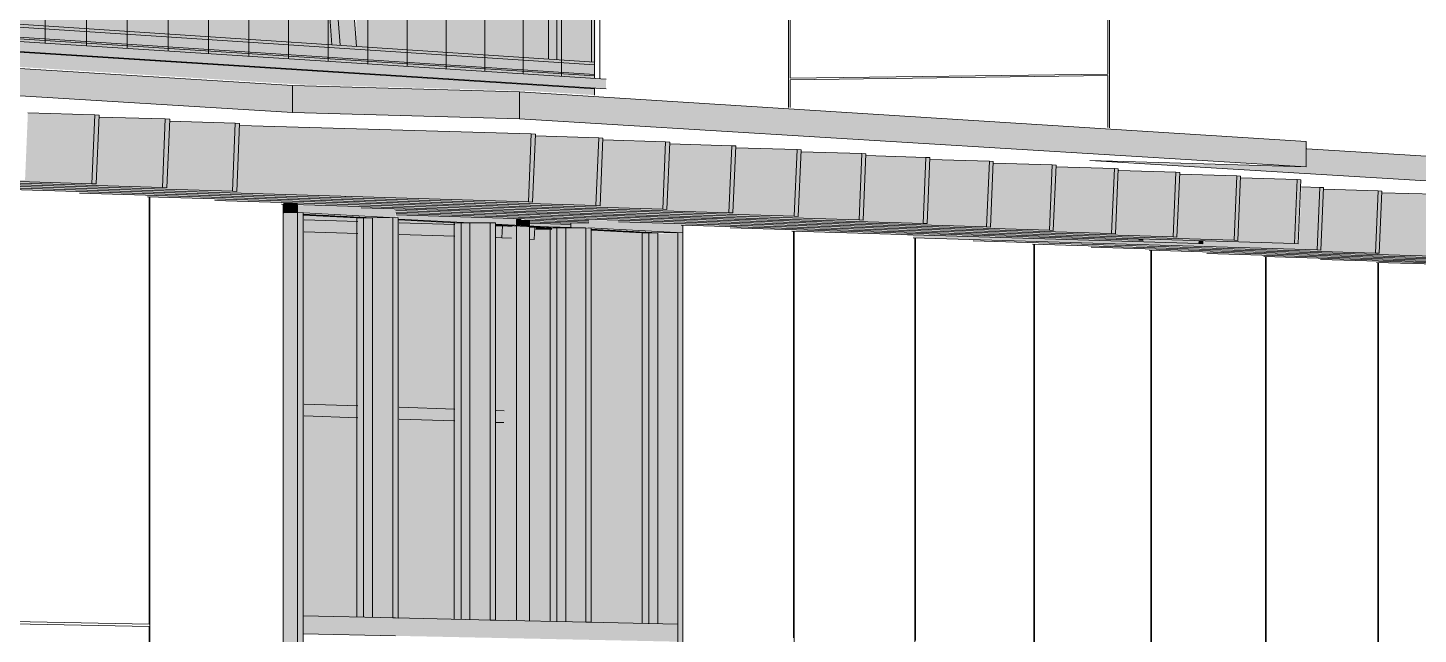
# Model space of a CAD drawing. Header units: inches. Extents: x 31213 to 31218, y -65 to 66.
# Drawn here: x 31214.16926 to 31214.21657, y 66.00919 to 66.02983 of the extents above; entities that cross this region are included whole.
import ezdxf

# ---------------------------------------------------------------- set-up
doc = ezdxf.new("R2010")
doc.units = ezdxf.units.IN
doc.header["$MEASUREMENT"] = 0
for name, color, linetype, lineweight in [('A-GLAZ-CURT', 52, 'Continuous', 9), ('A-GLAZ-CWMG', 51, 'Continuous', 9), ('A-ROOF', 132, 'Continuous', 13), ('A-WALL-PATT', 111, 'Continuous', 13), ('I-WALL', 2, 'Continuous', 13), ('L-SITE-WALL', 31, 'Continuous', 13), ('M-HVAC-DUCT', 70, 'Continuous', 9), ('S-BEAM', 12, 'Continuous', 9), ('S-COLS', 52, 'Continuous', 9)]:
    doc.layers.add(name, color=color, linetype=linetype, lineweight=lineweight)

# ---------------------------------------------------------------- blocks, each defined once
blk = doc.blocks.new('FP_13-Looking North East')
at = {"layer": 'A-WALL-PATT', "lineweight": 9}
for p, q in [((31214.173396, 66.009526), (31214.173396, 66.02407)), ((31214.17342, 65.994579), (31214.17342, 66.02407)), ((31214.173396, 66.009526), (31214.168765, 66.009624)), ((31214.173396, 66.009448), (31214.168765, 66.009545)), ((31214.173396, 65.979632), (31214.173396, 66.009448))]:
    blk.add_line(p, q, dxfattribs=at)
blk = doc.blocks.new('FP_14-Looking North East')
at = {"layer": 'A-WALL-PATT', "lineweight": 9}
for p, q in [((31214.195316, 66.009063), (31214.195316, 66.0229)), ((31214.195338, 65.994842), (31214.195338, 66.022899)), ((31214.199447, 65.994892), (31214.199447, 66.02268)), ((31214.199468, 66.008976), (31214.199468, 66.022678)), ((31214.203499, 66.00889), (31214.203499, 66.022463)), ((31214.20352, 65.994941), (31214.20352, 66.022462)), ((31214.207475, 65.994988), (31214.207475, 66.022253)), ((31214.207496, 66.008806), (31214.207496, 66.022252)), ((31214.211377, 66.008724), (31214.211377, 66.022045)), ((31214.211397, 65.995035), (31214.211397, 66.022044)), ((31214.215206, 65.995081), (31214.215206, 66.02184)), ((31214.215225, 66.008643), (31214.215225, 66.02184))]:
    blk.add_line(p, q, dxfattribs=at)
blk = doc.blocks.new('FP_15-Looking North East')
at = {"layer": 'A-WALL-PATT', "lineweight": 9}
for p, q in [((31214.169856, 66.029303), (31214.169856, 66.059775)), ((31214.171257, 66.029213), (31214.171257, 66.059591)), ((31214.17265, 66.029123), (31214.17265, 66.059407)), ((31214.174035, 66.029034), (31214.174035, 66.059226)), ((31214.175411, 66.028945), (31214.175411, 66.059045)), ((31214.176779, 66.028857), (31214.176779, 66.058865)), ((31214.178138, 66.02877), (31214.178138, 66.058686)), ((31214.179489, 66.028683), (31214.179489, 66.058509)), ((31214.180832, 66.028596), (31214.180832, 66.058332)), ((31214.182167, 66.02851), (31214.182167, 66.058157)), ((31214.183494, 66.028425), (31214.183494, 66.057983)), ((31214.184813, 66.02834), (31214.184813, 66.057809)), ((31214.186124, 66.028255), (31214.186124, 66.057637)), ((31214.187427, 66.028171), (31214.187427, 66.057466)), ((31214.188723, 66.028088), (31214.188723, 66.057295))]:
    blk.add_line(p, q, dxfattribs=at)
blk = doc.blocks.new('FP_25-Looking North East')
at = {"layer": 'A-WALL-PATT', "lineweight": 9}
for p, q in [((31214.206016, 66.028254), (31214.206016, 66.038912)), ((31214.206073, 66.028199), (31214.206073, 66.038913)), ((31214.195143, 66.028055), (31214.195143, 66.038714)), ((31214.195199, 66.028111), (31214.195199, 66.038715)), ((31214.195143, 66.027119), (31214.195143, 66.028055)), ((31214.195199, 66.028111), (31214.206016, 66.028254)), ((31214.195199, 66.028056), (31214.206016, 66.028199)), ((31214.195199, 66.027116), (31214.195199, 66.028056)), ((31214.206016, 66.026429), (31214.206016, 66.028199)), ((31214.206073, 66.026426), (31214.206073, 66.028199))]:
    blk.add_line(p, q, dxfattribs=at)

msp = doc.modelspace()

# ---------------------------------------------------------------- hatches: boundary and pattern name
at = {"layer": 'A-GLAZ-CURT', "transparency": 33554458}
for points in [[(31214.180996, 66.009758), (31214.180996, 66.023361), (31214.178633, 66.023485), (31214.178633, 66.00981), (31214.180105, 66.009778)], [(31214.184309, 66.009686), (31214.184309, 66.023186), (31214.181873, 66.023293), (31214.181873, 66.009739), (31214.18213, 66.009734)], [(31214.187573, 66.009614), (31214.187573, 66.023014), (31214.185179, 66.023141), (31214.185179, 66.009666), (31214.185433, 66.009661)], [(31214.190701, 66.009545), (31214.190701, 66.02285), (31214.188437, 66.022939), (31214.188437, 66.009595), (31214.188889, 66.009585)]]:
    msp.add_hatch(color=256, dxfattribs=at).paths.add_polyline_path(points, flags=0)
at = {"layer": 'A-GLAZ-CWMG'}
for points in [[(31214.188941, 66.027753), (31214.188941, 66.028074), (31214.012977, 66.039409), (31214.012977, 66.038959), (31214.186395, 66.027915)], [(31214.188549, 66.028187), (31214.188549, 66.028242), (31214.012978, 66.03961), (31214.012978, 66.039532), (31214.184816, 66.028428)], [(31214.188549, 66.028099), (31214.188549, 66.028223), (31214.012978, 66.039583), (31214.012978, 66.03941), (31214.184816, 66.02834)], [(31214.177957, 66.023534), (31214.178444, 66.023539), (31214.178444, 66.023862), (31214.177957, 66.023877), (31214.177957, 66.023534)], [(31214.181778, 66.023364), (31214.181778, 66.023657), (31214.180607, 66.023695), (31214.180607, 66.023745), (31214.178444, 66.023782), (31214.178444, 66.023539), (31214.180845, 66.023413)], [(31214.177957, 66.009506), (31214.178444, 66.009508), (31214.178444, 66.023539), (31214.177957, 66.023527), (31214.177957, 66.010243)], [(31214.178631, 66.009504), (31214.178631, 66.02353), (31214.178444, 66.023534), (31214.178444, 66.009508)], [(31214.180996, 66.009758), (31214.180996, 66.023355), (31214.180459, 66.02335), (31214.180459, 66.00977)], [(31214.181686, 66.009743), (31214.181686, 66.023363), (31214.180996, 66.02335), (31214.180996, 66.009758)], [(31214.181871, 66.009739), (31214.181871, 66.023359), (31214.181686, 66.023368), (31214.181686, 66.009743)], [(31214.191556, 66.022848), (31214.191556, 66.023111), (31214.191556, 66.023112), (31214.191556, 66.023159), (31214.189365, 66.023228), (31214.189365, 66.023275), (31214.188345, 66.023282), (31214.188345, 66.023017), (31214.18982, 66.022939)], [(31214.184309, 66.009686), (31214.184309, 66.023186), (31214.183775, 66.023166), (31214.183775, 66.009697)], [(31214.184996, 66.00967), (31214.184996, 66.023194), (31214.184309, 66.023166), (31214.184309, 66.009686), (31214.184728, 66.009676)], [(31214.185177, 66.009666), (31214.185177, 66.023184), (31214.184996, 66.023174), (31214.184996, 66.00967)], [(31214.187573, 66.009614), (31214.187573, 66.023014), (31214.187043, 66.023009), (31214.187043, 66.009626)], [(31214.188256, 66.009599), (31214.188256, 66.023022), (31214.187573, 66.023014), (31214.187573, 66.009614)], [(31214.188435, 66.009595), (31214.188435, 66.023012), (31214.188256, 66.023022), (31214.188256, 66.009599)], [(31214.190701, 66.009545), (31214.190701, 66.022848), (31214.190174, 66.022817), (31214.190174, 66.009557)], [(31214.19138, 66.00953), (31214.19138, 66.022848), (31214.190701, 66.022817), (31214.190701, 66.009545)], [(31214.191556, 66.009228), (31214.191556, 66.022848), (31214.19138, 66.022857), (31214.19138, 66.009232)], [(31214.181778, 66.009132), (31214.181778, 66.009741), (31214.178631, 66.00981), (31214.178631, 66.009197), (31214.180103, 66.009167)], [(31214.185086, 66.009064), (31214.185086, 66.009668), (31214.181778, 66.009741), (31214.181778, 66.009132), (31214.184495, 66.009076)], [(31214.188345, 66.008997), (31214.188345, 66.009597), (31214.185086, 66.009668), (31214.185086, 66.009064)], [(31214.19138, 66.008934), (31214.19138, 66.00953), (31214.188345, 66.009597), (31214.188345, 66.008997), (31214.188886, 66.008986)], [(31214.178444, 65.980371), (31214.178444, 66.009508), (31214.177957, 66.009506), (31214.177957, 65.980376)], [(31214.178444, 65.980371), (31214.178631, 65.980379), (31214.178631, 66.009504), (31214.178444, 66.009508), (31214.178444, 65.985678)], [(31214.19138, 65.98094), (31214.191556, 65.980948), (31214.191556, 66.009228), (31214.19138, 66.009232), (31214.19138, 65.985717)]]:
    msp.add_hatch(color=256, dxfattribs=at).paths.add_polyline_path(points, flags=0)
at = {"layer": 'A-ROOF'}
for points in [[(31214.178267, 66.026947), (31214.178267, 66.027864), (31214.02905, 66.037177), (31214.02905, 66.035953), (31214.175665, 66.027104)], [(31214.186, 66.026725), (31214.186, 66.027646), (31214.178267, 66.027864), (31214.178267, 66.026947), (31214.184426, 66.02677)], [(31214.212759, 66.025095), (31214.212759, 66.02596), (31214.186, 66.027646), (31214.186, 66.026725), (31214.210774, 66.025216)], [(31214.31507, 66.01869), (31214.31507, 66.019326), (31214.212786, 66.02571), (31214.212786, 66.025097), (31214.206408, 66.025248), (31214.311917, 66.01888)]]:
    msp.add_hatch(color=256, dxfattribs=at).paths.add_polyline_path(points, flags=0)
at = {"layer": 'I-WALL'}
h = msp.add_hatch(color=256, dxfattribs=at)
h.paths.add_polyline_path([(31214.178993, 65.980457), (31214.18014, 65.980522), (31214.179785, 65.980527), (31214.179785, 65.993761), (31214.178672, 65.993745), (31214.178672, 65.98046)], flags=0)
h.paths.add_polyline_path([(31214.181902, 65.980586), (31214.183796, 65.980673), (31214.183796, 65.993817), (31214.181902, 65.99379), (31214.181902, 65.980662)], flags=0)
h.paths.add_polyline_path([(31214.178672, 65.994704), (31214.179785, 65.994718), (31214.179785, 66.008411), (31214.178672, 66.008432), (31214.178672, 65.994835)], flags=0)
h.paths.add_polyline_path([(31214.181902, 65.994743), (31214.183796, 65.994766), (31214.183796, 66.008334), (31214.181902, 66.00837), (31214.181902, 65.994827)], flags=0)
h.paths.add_polyline_path([(31214.185892, 66.009652), (31214.185892, 66.023049), (31214.185835, 66.023049), (31214.185835, 66.022659), (31214.185198, 66.022659), (31214.185198, 66.016803), (31214.185587, 66.016788), (31214.185474, 66.016691), (31214.185461, 66.016388), (31214.185198, 66.016397), (31214.185198, 66.009667), (31214.18534, 66.009664)], flags=0)
h.paths.add_polyline_path([(31214.183796, 66.009698), (31214.183796, 66.016444), (31214.181902, 66.016508), (31214.181902, 66.00974), (31214.182046, 66.009737)], flags=0)
h.paths.add_polyline_path([(31214.18049, 66.009771), (31214.18049, 66.016555), (31214.178672, 66.016616), (31214.178672, 66.009811), (31214.18014, 66.009779)], flags=0)
h.paths.add_polyline_path([(31214.183796, 66.01685), (31214.183796, 66.022721), (31214.181902, 66.022779), (31214.181902, 66.016913), (31214.182758, 66.016884)], flags=0)
h.paths.add_polyline_path([(31214.18049, 66.01696), (31214.18049, 66.022822), (31214.178672, 66.022878), (31214.178672, 66.017021), (31214.180316, 66.016966)], flags=0)
h.paths.add_polyline_path([(31214.185892, 66.023061), (31214.185892, 66.023105), (31214.185198, 66.023142), (31214.185198, 66.023092), (31214.185835, 66.023064)], flags=0)
h.paths.add_polyline_path([(31214.183796, 66.023135), (31214.183796, 66.023182), (31214.184188, 66.023195), (31214.181902, 66.023287), (31214.181902, 66.023192), (31214.182719, 66.023168)], flags=0)
h.paths.add_polyline_path([(31214.18049, 66.023235), (31214.18049, 66.023357), (31214.178672, 66.023453), (31214.178672, 66.02329), (31214.18014, 66.023246)], flags=0)
for points in [[(31214.185892, 66.023105), (31214.185892, 66.02333), (31214.18181, 66.023453), (31214.18181, 66.023365), (31214.181902, 66.023353), (31214.181902, 66.023316), (31214.184517, 66.02319), (31214.185198, 66.023167), (31214.185198, 66.023142), (31214.185835, 66.023108)], [(31214.186337, 66.023081), (31214.186337, 66.023267), (31214.186048, 66.023294), (31214.186048, 66.023325), (31214.185892, 66.02333), (31214.185892, 66.023105), (31214.186048, 66.023097)], [(31214.186337, 66.009642), (31214.186337, 66.023081), (31214.185892, 66.023105), (31214.185892, 66.009652)]]:
    msp.add_hatch(color=256, dxfattribs=at).paths.add_polyline_path(points, flags=0)
at = {"layer": 'L-SITE-WALL'}
for points in [[(31214.188549, 66.027538), (31214.188549, 66.027742), (31214.012978, 66.038908), (31214.012978, 66.037637), (31214.029355, 66.037223), (31214.178635, 66.02789), (31214.186396, 66.027674)], [(31214.18774, 66.023017), (31214.188356, 66.023049), (31214.188356, 66.023184), (31214.18774, 66.023167), (31214.18774, 66.023018)]]:
    msp.add_hatch(color=256, dxfattribs=at).paths.add_polyline_path(points, flags=0)
h = msp.add_hatch(color=256, dxfattribs=at)
h.paths.add_polyline_path([(31214.017665, 66.009425), (31214.017665, 66.01149), (31214.013959, 66.011561), (31214.013959, 66.009482)], flags=0)
h.paths.add_polyline_path([(31214.187361, 66.009633), (31214.187361, 66.022975), (31214.186815, 66.022968), (31214.186801, 66.022642), (31214.18664, 66.022642), (31214.18664, 66.009649)], flags=0)
h.paths.add_polyline_path([(31214.017665, 66.013371), (31214.017665, 66.02222), (31214.013959, 66.022343), (31214.013959, 66.013452), (31214.014235, 66.013446)], flags=0)
h.paths.add_polyline_path([(31214.017665, 66.031153), (31214.017665, 66.031879), (31214.01578, 66.031942), (31214.01578, 66.03203), (31214.013959, 66.032061), (31214.013959, 66.031259), (31214.014963, 66.031231)], flags=0)
h = msp.add_hatch(color=256, dxfattribs=at)
h.paths.add_polyline_path([(31214.188445, 65.980874), (31214.190175, 65.980959), (31214.190162, 65.993907), (31214.188445, 65.993883), (31214.188445, 65.980948)], flags=0)
h.paths.add_polyline_path([(31214.190175, 65.99481), (31214.190162, 66.00826), (31214.188445, 66.008293), (31214.188445, 65.994815), (31214.188895, 65.994814)], flags=0)
h.paths.add_polyline_path([(31214.190175, 66.009557), (31214.190175, 66.022844), (31214.188445, 66.022933), (31214.188469, 66.009594), (31214.189894, 66.009563)], flags=0)
at = {"layer": 'M-HVAC-DUCT'}
h = msp.add_hatch(color=256, dxfattribs=at)
h.paths.add_polyline_path([(31214.188577, 66.028661), (31214.188576, 66.030229), (31214.188463, 66.030231), (31214.188464, 66.028668)], flags=0)
h.paths.add_polyline_path([(31214.179614, 66.02925), (31214.179495, 66.030859), (31214.168703, 66.031607), (31214.168704, 66.029967), (31214.178893, 66.029297)], flags=0)
h.paths.add_polyline_path([(31214.159475, 66.030573), (31214.159351, 66.032255), (31214.147069, 66.033106), (31214.14707, 66.031388), (31214.158759, 66.03062)], flags=0)
h.paths.add_polyline_path([(31214.137426, 66.032022), (31214.137297, 66.033783), (31214.12328, 66.034755), (31214.123281, 66.032951), (31214.136722, 66.032068)], flags=0)
h.paths.add_polyline_path([(31214.113183, 66.033615), (31214.11305, 66.035464), (31214.096997, 66.036576), (31214.096998, 66.034679), (31214.112496, 66.03366)], flags=0)
h.paths.add_polyline_path([(31214.086402, 66.035375), (31214.086264, 66.03732), (31214.067806, 66.038599), (31214.067807, 66.036597), (31214.08574, 66.035418)], flags=0)
at = {"layer": 'S-BEAM'}
for points in [[(31214.188549, 66.028563), (31214.18855, 66.028659), (31214.012978, 66.040194), (31214.012978, 66.04006), (31214.18841, 66.028572)], [(31214.171441, 66.024521), (31214.171539, 66.026867), (31214.169266, 66.026932), (31214.16917, 66.024645), (31214.156607, 66.02502), (31214.156608, 66.024964), (31214.171275, 66.024526)], [(31214.173845, 66.024391), (31214.173943, 66.026724), (31214.171694, 66.026789), (31214.171599, 66.024514), (31214.159072, 66.024888), (31214.159072, 66.024833), (31214.171697, 66.024455)], [(31214.176224, 66.024263), (31214.176321, 66.026583), (31214.174096, 66.026647), (31214.174001, 66.024384), (31214.161512, 66.024757), (31214.161512, 66.024703), (31214.175667, 66.024279)], [(31214.171591, 66.024513), (31214.171689, 66.026858), (31214.171539, 66.026867), (31214.171441, 66.024521)], [(31214.173994, 66.024383), (31214.174091, 66.026715), (31214.173943, 66.026724), (31214.173845, 66.024391)], [(31214.176371, 66.024255), (31214.176468, 66.026574), (31214.176321, 66.026583), (31214.176224, 66.024263)], [(31214.186297, 66.023904), (31214.186395, 66.026221), (31214.176472, 66.026489), (31214.176379, 66.024255), (31214.163926, 66.024628), (31214.163926, 66.024574), (31214.184427, 66.02396)], [(31214.188595, 66.023779), (31214.188692, 66.026084), (31214.186543, 66.026146), (31214.186448, 66.023897), (31214.166315, 66.024499), (31214.166315, 66.024446), (31214.186546, 66.02384)], [(31214.186441, 66.023896), (31214.186538, 66.026212), (31214.186395, 66.026221), (31214.186297, 66.023904)], [(31214.188737, 66.023771), (31214.188812, 66.026076), (31214.188692, 66.026084), (31214.188595, 66.023779)], [(31214.190868, 66.023655), (31214.190965, 66.025948), (31214.188838, 66.026009), (31214.188744, 66.023772), (31214.16868, 66.024373), (31214.16868, 66.02432), (31214.18882, 66.023716)], [(31214.193118, 66.023532), (31214.193204, 66.025813), (31214.19111, 66.025874), (31214.191016, 66.023648), (31214.17102, 66.024247), (31214.17102, 66.024196), (31214.191113, 66.023592)], [(31214.195344, 66.023411), (31214.19544, 66.02568), (31214.193358, 66.02574), (31214.193264, 66.023525), (31214.173336, 66.024123), (31214.173336, 66.024072), (31214.193361, 66.023471)], [(31214.191008, 66.023647), (31214.191105, 66.025939), (31214.190965, 66.025948), (31214.190868, 66.023655)], [(31214.193257, 66.023525), (31214.193353, 66.025805), (31214.193214, 66.025813), (31214.193118, 66.023532), (31214.193204, 66.023528)], [(31214.195482, 66.023403), (31214.195578, 66.025672), (31214.19544, 66.02568), (31214.195344, 66.023411)], [(31214.197548, 66.023291), (31214.197644, 66.025548), (31214.195583, 66.025608), (31214.195489, 66.023404), (31214.175713, 66.023998), (31214.175713, 66.023947), (31214.195585, 66.02335)], [(31214.199729, 66.023172), (31214.199824, 66.025418), (31214.197784, 66.025477), (31214.197692, 66.023284), (31214.177957, 66.023877), (31214.177957, 66.023827), (31214.197787, 66.02323)], [(31214.201888, 66.023054), (31214.201983, 66.025288), (31214.199964, 66.025347), (31214.199871, 66.023165), (31214.180607, 66.023745), (31214.180607, 66.023695), (31214.199967, 66.023112)], [(31214.204026, 66.022938), (31214.20412, 66.025161), (31214.202121, 66.025219), (31214.202029, 66.023047), (31214.181782, 66.02365), (31214.181782, 66.023608), (31214.202124, 66.022995)], [(31214.197684, 66.023283), (31214.19778, 66.02554), (31214.197644, 66.025548), (31214.197548, 66.023291), (31214.197596, 66.023288)], [(31214.199864, 66.023165), (31214.199959, 66.02541), (31214.199824, 66.025418), (31214.199729, 66.023172)], [(31214.202022, 66.023047), (31214.202117, 66.02528), (31214.201983, 66.025288), (31214.201888, 66.023054), (31214.201989, 66.023049)], [(31214.204158, 66.02293), (31214.204252, 66.025153), (31214.20412, 66.025161), (31214.204026, 66.022938)], [(31214.206141, 66.022822), (31214.206235, 66.025034), (31214.204257, 66.025092), (31214.204165, 66.022931), (31214.181789, 66.023605), (31214.181789, 66.023557), (31214.204259, 66.022879)], [(31214.208236, 66.022708), (31214.208329, 66.024909), (31214.206371, 66.024966), (31214.206279, 66.022816), (31214.181796, 66.023528), (31214.181796, 66.023506), (31214.206388, 66.022764)], [(31214.206272, 66.022815), (31214.206366, 66.025026), (31214.206235, 66.025034), (31214.206141, 66.022822)], [(31214.208365, 66.022701), (31214.208459, 66.024901), (31214.208329, 66.024909), (31214.208236, 66.022708)], [(31214.210438, 66.022588), (31214.210531, 66.024777), (31214.210403, 66.024785), (31214.21031, 66.022595)], [(31214.217087, 66.022052), (31214.217177, 66.024161), (31214.215341, 66.024215), (31214.215221, 66.022153), (31214.203447, 66.022478), (31214.203447, 66.022466), (31214.215343, 66.022105)], [(31214.21249, 66.022476), (31214.212583, 66.024654), (31214.212456, 66.024662), (31214.212363, 66.022483)], [(31214.213264, 66.022259), (31214.213355, 66.024388), (31214.213231, 66.024395), (31214.21314, 66.022266)], [(31214.215246, 66.022152), (31214.215336, 66.02427), (31214.215214, 66.024277), (31214.215123, 66.022158), (31214.215195, 66.022154)], [(31214.219033, 66.021947), (31214.219122, 66.024046), (31214.217303, 66.024094), (31214.217185, 66.022047), (31214.205445, 66.022403), (31214.205445, 66.02236), (31214.217306, 66.021999)], [(31214.22096, 66.021843), (31214.221049, 66.023932), (31214.219247, 66.023985), (31214.21913, 66.021942), (31214.207424, 66.022267), (31214.207424, 66.022254), (31214.219594, 66.021884)], [(31214.222868, 66.021739), (31214.222957, 66.023818), (31214.221173, 66.023871), (31214.221056, 66.021837), (31214.209385, 66.022192), (31214.209385, 66.02215), (31214.221175, 66.021791)], [(31214.224759, 66.021637), (31214.224848, 66.023706), (31214.22308, 66.023758), (31214.222964, 66.021734), (31214.211327, 66.022088), (31214.211327, 66.022046), (31214.223985, 66.021661)], [(31214.226632, 66.021536), (31214.226721, 66.023595), (31214.224969, 66.023647), (31214.224855, 66.021632), (31214.21325, 66.021985), (31214.21328, 66.021943), (31214.224971, 66.021586)], [(31214.228488, 66.021435), (31214.228576, 66.023485), (31214.226841, 66.023537), (31214.226728, 66.021531), (31214.215243, 66.021881), (31214.215262, 66.021839), (31214.228377, 66.021439)], [(31214.187088, 66.023009), (31214.187088, 66.023011), (31214.187177, 66.02304), (31214.18637, 66.023051), (31214.18637, 66.023039), (31214.186548, 66.023025)], [(31214.187095, 66.022963), (31214.187095, 66.023006), (31214.186554, 66.023023), (31214.186554, 66.022979)], [(31214.207201, 66.022587), (31214.207203, 66.022637), (31214.207075, 66.02264), (31214.207073, 66.022594), (31214.207163, 66.022589)], [(31214.209242, 66.022476), (31214.209246, 66.022575), (31214.209119, 66.022579), (31214.209115, 66.022483), (31214.209231, 66.022477)]]:
    msp.add_hatch(color=256, dxfattribs=at).paths.add_polyline_path(points, flags=0)
h = msp.add_hatch(color=256, dxfattribs=at)
h.paths.add_polyline_path([(31214.188549, 66.028099), (31214.188549, 66.028186), (31214.012978, 66.039531), (31214.012978, 66.03941), (31214.184816, 66.02834)], flags=0)
h.paths.add_polyline_path([(31214.188549, 66.028242), (31214.188549, 66.028563), (31214.012978, 66.04006), (31214.012978, 66.03961), (31214.184816, 66.028484)], flags=0)
h = msp.add_hatch(color=256, dxfattribs=at)
h.paths.add_polyline_path([(31214.21031, 66.022595), (31214.210403, 66.024785), (31214.208464, 66.024841), (31214.208373, 66.022701), (31214.189365, 66.023275), (31214.189365, 66.023228), (31214.208466, 66.022651)], flags=0)
h.paths.add_polyline_path([(31214.188349, 66.023258), (31214.188349, 66.023306), (31214.181803, 66.023503), (31214.181803, 66.023456), (31214.187427, 66.023286)], flags=0)
h = msp.add_hatch(color=256, dxfattribs=at)
h.paths.add_polyline_path([(31214.212363, 66.022483), (31214.212456, 66.024662), (31214.210536, 66.024718), (31214.210445, 66.022588), (31214.191556, 66.023159), (31214.191556, 66.023112), (31214.210781, 66.022531)], flags=0)
h.paths.add_polyline_path([(31214.188356, 66.023209), (31214.188356, 66.023256), (31214.186048, 66.023294), (31214.186048, 66.023279), (31214.186486, 66.023265)], flags=0)
h = msp.add_hatch(color=256, dxfattribs=at)
h.paths.add_polyline_path([(31214.21314, 66.022266), (31214.213231, 66.024395), (31214.212601, 66.024413), (31214.212519, 66.022478), (31214.20926, 66.022576), (31214.209237, 66.022478), (31214.199394, 66.022771), (31214.199394, 66.022682), (31214.212612, 66.022282)], flags=0)
h.paths.add_polyline_path([(31214.187767, 66.023035), (31214.187767, 66.023128), (31214.186363, 66.023169), (31214.186363, 66.023083), (31214.187612, 66.02304)], flags=0)
h = msp.add_hatch(color=256, dxfattribs=at)
h.paths.add_polyline_path([(31214.215123, 66.022158), (31214.215195, 66.024278), (31214.213359, 66.024332), (31214.213271, 66.022259), (31214.20143, 66.022589), (31214.20143, 66.022574), (31214.213361, 66.022212)], flags=0)
h.paths.add_polyline_path([(31214.187619, 66.023017), (31214.187619, 66.023037), (31214.187567, 66.02302)], flags=0)
h = msp.add_hatch(color=256, dxfattribs=at)
h.paths.add_polyline_path([(31214.185395, 66.022682), (31214.185412, 66.023086), (31214.185197, 66.023092), (31214.185197, 66.022688)], flags=0)
h.paths.add_polyline_path([(31214.183795, 66.02273), (31214.183795, 66.023135), (31214.181901, 66.023168), (31214.181901, 66.022788)], flags=0)
h.paths.add_polyline_path([(31214.180489, 66.022831), (31214.180489, 66.023235), (31214.178671, 66.023287), (31214.178671, 66.022887), (31214.180139, 66.022842)], flags=0)
h = msp.add_hatch(color=256, dxfattribs=at)
h.paths.add_polyline_path([(31214.207073, 66.022594), (31214.207075, 66.02264), (31214.193279, 66.02305), (31214.193279, 66.023011), (31214.207002, 66.022596)], flags=0)
h.paths.add_polyline_path([(31214.187779, 66.023178), (31214.188363, 66.023206), (31214.186343, 66.023267), (31214.186343, 66.023221), (31214.187746, 66.023179)], flags=0)
h = msp.add_hatch(color=256, dxfattribs=at)
h.paths.add_polyline_path([(31214.185461, 66.016388), (31214.185474, 66.016691), (31214.185588, 66.016788), (31214.185197, 66.016803), (31214.185197, 66.016398)], flags=0)
h.paths.add_polyline_path([(31214.186498, 66.022625), (31214.186515, 66.023028), (31214.186337, 66.023037), (31214.186337, 66.022633)], flags=0)
h.paths.add_polyline_path([(31214.185835, 66.022659), (31214.185729, 66.022766), (31214.185742, 66.023068), (31214.185411, 66.023057), (31214.185395, 66.022682)], flags=0)
h = msp.add_hatch(color=256, dxfattribs=at)
h.paths.add_polyline_path([(31214.209115, 66.022483), (31214.209119, 66.022579), (31214.20721, 66.022637), (31214.207208, 66.022587), (31214.195262, 66.022933), (31214.195262, 66.022903), (31214.209094, 66.022484)], flags=0)
h.paths.add_polyline_path([(31214.187753, 66.02313), (31214.187753, 66.023176), (31214.18635, 66.023218), (31214.18635, 66.023173), (31214.187598, 66.023135)], flags=0)
h = msp.add_hatch(color=256, dxfattribs=at)
h.paths.add_polyline_path([(31214.183795, 66.016446), (31214.183795, 66.01685), (31214.181901, 66.016884), (31214.181901, 66.016509)], flags=0)
h.paths.add_polyline_path([(31214.180489, 66.016556), (31214.180489, 66.01696), (31214.178671, 66.017021), (31214.178671, 66.016617), (31214.180139, 66.016568)], flags=0)
at = {"layer": 'S-COLS'}
h = msp.add_hatch(color=256, dxfattribs=at)
h.paths.add_polyline_path([(31214.186985, 66.028762), (31214.186985, 66.037941), (31214.179753, 66.038571), (31214.180287, 66.031324), (31214.180447, 66.031324), (31214.180447, 66.029194), (31214.186641, 66.028785)], flags=0)
h.paths.add_polyline_path([(31214.186985, 66.039419), (31214.186985, 66.048552), (31214.179012, 66.049441), (31214.179012, 66.048641), (31214.179642, 66.040083), (31214.185937, 66.039514)], flags=0)
h.paths.add_polyline_path([(31214.186985, 66.050075), (31214.186985, 66.056988), (31214.179652, 66.050918), (31214.185787, 66.050213)], flags=0)
h = msp.add_hatch(color=256, dxfattribs=at)
h.paths.add_polyline_path([(31214.187262, 66.028744), (31214.187262, 66.037916), (31214.186984, 66.037941), (31214.186984, 66.028762)], flags=0)
h.paths.add_polyline_path([(31214.187262, 66.039393), (31214.187262, 66.048521), (31214.186984, 66.048552), (31214.186984, 66.039419)], flags=0)
h.paths.add_polyline_path([(31214.187262, 66.050043), (31214.187262, 66.057239), (31214.186984, 66.057276), (31214.186984, 66.050075)], flags=0)
h = msp.add_hatch(color=256, dxfattribs=at)
h.paths.add_polyline_path([(31214.18844, 66.028667), (31214.18844, 66.037814), (31214.187262, 66.037916), (31214.187262, 66.028744)], flags=0)
h.paths.add_polyline_path([(31214.18844, 66.03792), (31214.18844, 66.038447), (31214.187262, 66.038551), (31214.187262, 66.038023)], flags=0)
h.paths.add_polyline_path([(31214.18844, 66.039287), (31214.18844, 66.04839), (31214.187262, 66.048521), (31214.187262, 66.039393)], flags=0)
h.paths.add_polyline_path([(31214.18844, 66.048493), (31214.18844, 66.04902), (31214.187262, 66.049153), (31214.187262, 66.048624)], flags=0)
h.paths.add_polyline_path([(31214.18844, 66.049908), (31214.18844, 66.057085), (31214.187262, 66.057239), (31214.187262, 66.050043)], flags=0)
h = msp.add_hatch(color=256, dxfattribs=at)
h.paths.add_polyline_path([(31214.179887, 66.029231), (31214.179196, 66.038619), (31214.178918, 66.038643), (31214.179609, 66.029249)], flags=0)
h.paths.add_polyline_path([(31214.179085, 66.040133), (31214.178394, 66.049509), (31214.178115, 66.049541), (31214.178806, 66.040159)], flags=0)
h = msp.add_hatch(color=256, dxfattribs=at)
h.paths.add_polyline_path([(31214.180444, 66.029194), (31214.179753, 66.038571), (31214.179196, 66.038619), (31214.179887, 66.029231)], flags=0)
h.paths.add_polyline_path([(31214.179642, 66.040083), (31214.178952, 66.049448), (31214.178394, 66.049509), (31214.179085, 66.040133)], flags=0)

# ---------------------------------------------------------------- linework, layer by layer
at = {"layer": 'A-GLAZ-CURT'}
for p, q in [((31214.180996, 66.023361), (31214.178633, 66.023485)), ((31214.178634, 66.023465), (31214.180689, 66.023357)), ((31214.180996, 66.023361), (31214.180689, 66.023357)), ((31214.180689, 66.023357), (31214.180689, 66.009765)), ((31214.180996, 66.009758), (31214.180996, 66.023361)), ((31214.184309, 66.023186), (31214.181873, 66.023315)), ((31214.181874, 66.023295), (31214.184004, 66.023183)), ((31214.184309, 66.023186), (31214.184004, 66.023183)), ((31214.184004, 66.023183), (31214.184004, 66.009692)), ((31214.184309, 66.009686), (31214.184309, 66.023186)), ((31214.187573, 66.023014), (31214.185179, 66.023141)), ((31214.18518, 66.023121), (31214.18727, 66.023011)), ((31214.187573, 66.023014), (31214.18727, 66.023011)), ((31214.18727, 66.023011), (31214.18727, 66.009621)), ((31214.187573, 66.009614), (31214.187573, 66.023014)), ((31214.190701, 66.02285), (31214.188437, 66.022969)), ((31214.188438, 66.02295), (31214.1904, 66.022847)), ((31214.190701, 66.02285), (31214.1904, 66.022847)), ((31214.1904, 66.022847), (31214.1904, 66.009552)), ((31214.190701, 66.009545), (31214.190701, 66.02285))]:
    msp.add_line(p, q, dxfattribs=at)
at = {"layer": 'A-GLAZ-CWMG'}
for p, q in [((31214.012977, 66.039409), (31214.188941, 66.028074)), ((31214.012978, 66.03961), (31214.188546, 66.028242)), ((31214.012978, 66.039532), (31214.188546, 66.028187)), ((31214.012977, 66.038959), (31214.188941, 66.027753)), ((31214.178444, 66.023539), (31214.178444, 66.023812)), ((31214.177981, 66.023534), (31214.178444, 66.023539)), ((31214.177981, 66.023534), (31214.178444, 66.023539)), ((31214.181778, 66.023364), (31214.178444, 66.023539)), ((31214.178444, 66.023539), (31214.178631, 66.02353)), ((31214.178444, 66.023539), (31214.178444, 66.009508)), ((31214.178631, 66.02353), (31214.178631, 66.009504)), ((31214.180459, 66.023355), (31214.178635, 66.023451)), ((31214.180459, 66.023355), (31214.180996, 66.023361)), ((31214.180459, 66.00977), (31214.180459, 66.023355)), ((31214.180996, 66.023361), (31214.181686, 66.023368)), ((31214.181686, 66.023368), (31214.181871, 66.023359)), ((31214.181686, 66.023368), (31214.181686, 66.009743)), ((31214.181871, 66.023359), (31214.181871, 66.009739)), ((31214.183775, 66.02318), (31214.184309, 66.023186)), ((31214.183775, 66.009697), (31214.183775, 66.02318)), ((31214.184309, 66.023186), (31214.184996, 66.023194)), ((31214.184996, 66.023194), (31214.185177, 66.023184)), ((31214.184996, 66.023194), (31214.184996, 66.00967)), ((31214.185177, 66.023184), (31214.185177, 66.009676)), ((31214.187043, 66.023009), (31214.187573, 66.023014)), ((31214.187043, 66.009626), (31214.187043, 66.023009)), ((31214.187573, 66.023014), (31214.188256, 66.023022)), ((31214.188256, 66.023022), (31214.188435, 66.023012)), ((31214.188256, 66.023022), (31214.188256, 66.009599)), ((31214.191556, 66.022848), (31214.188345, 66.023017)), ((31214.188435, 66.023012), (31214.188435, 66.009595)), ((31214.190174, 66.022844), (31214.188439, 66.022935)), ((31214.190174, 66.022844), (31214.190701, 66.02285)), ((31214.190174, 66.009557), (31214.190174, 66.022844)), ((31214.190701, 66.02285), (31214.19138, 66.022857)), ((31214.19138, 66.022857), (31214.191556, 66.022848)), ((31214.19138, 66.009232), (31214.19138, 66.022857)), ((31214.191556, 66.023112), (31214.191556, 66.022848)), ((31214.191556, 66.009228), (31214.191556, 66.022848)), ((31214.178631, 66.009197), (31214.178631, 66.00981)), ((31214.181778, 66.009741), (31214.178631, 66.00981)), ((31214.181871, 66.009739), (31214.181686, 66.009743)), ((31214.185086, 66.009668), (31214.181778, 66.009741)), ((31214.185177, 66.009666), (31214.184996, 66.00967)), ((31214.188345, 66.009597), (31214.185086, 66.009668)), ((31214.188435, 66.009595), (31214.188256, 66.009599)), ((31214.19138, 66.00953), (31214.188345, 66.009597)), ((31214.19138, 66.00953), (31214.19138, 66.008934)), ((31214.178444, 66.009508), (31214.178444, 65.980371)), ((31214.178631, 66.009504), (31214.178631, 65.980379)), ((31214.181778, 66.009132), (31214.178631, 66.009197)), ((31214.19138, 65.98094), (31214.19138, 66.009232)), ((31214.191556, 65.980948), (31214.191556, 66.009228))]:
    msp.add_line(p, q, dxfattribs=at)
at = {"layer": 'A-ROOF'}
for p, q in [((31214.02905, 66.037177), (31214.178267, 66.027864)), ((31214.178267, 66.026947), (31214.02905, 66.035953)), ((31214.178267, 66.027864), (31214.186, 66.027646)), ((31214.178267, 66.026947), (31214.178267, 66.027864)), ((31214.186, 66.027646), (31214.212759, 66.02596)), ((31214.186, 66.027646), (31214.186, 66.026725)), ((31214.186, 66.026725), (31214.178267, 66.026947)), ((31214.212759, 66.025095), (31214.186, 66.026725)), ((31214.212759, 66.025095), (31214.212759, 66.02596)), ((31214.212786, 66.02571), (31214.31507, 66.019326)), ((31214.205405, 66.025309), (31214.212759, 66.025095)), ((31214.31507, 66.01869), (31214.205405, 66.025309))]:
    msp.add_line(p, q, dxfattribs=at)
at = {"layer": 'I-WALL'}
for p, q in [((31214.185892, 66.009677), (31214.185892, 66.023304)), ((31214.186337, 66.02327), (31214.186337, 66.009642))]:
    msp.add_line(p, q, dxfattribs=at)
at = {"layer": 'L-SITE-WALL'}
for p, q in [((31214.188549, 66.027748), (31214.012978, 66.038917)), ((31214.188549, 66.038594), (31214.188549, 66.028099)), ((31214.188549, 66.027778), (31214.188549, 66.027538)), ((31214.177957, 65.979761), (31214.177957, 66.023827)), ((31214.18774, 66.023177), (31214.188356, 66.023184)), ((31214.18774, 66.023017), (31214.18774, 66.023177)), ((31214.199394, 66.022771), (31214.199197, 66.022782))]:
    msp.add_line(p, q, dxfattribs=at)
at = {"layer": 'S-BEAM'}
for p, q in [((31214.012978, 66.040194), (31214.18855, 66.028659)), ((31214.012978, 66.04006), (31214.188549, 66.028563)), ((31214.169266, 66.026932), (31214.171539, 66.026867)), ((31214.171539, 66.026867), (31214.171441, 66.024521)), ((31214.171689, 66.026858), (31214.171539, 66.026867)), ((31214.171591, 66.024513), (31214.171689, 66.026858)), ((31214.171694, 66.026789), (31214.173943, 66.026724)), ((31214.173943, 66.026724), (31214.173845, 66.024391)), ((31214.174091, 66.026715), (31214.173943, 66.026724)), ((31214.173994, 66.024383), (31214.174091, 66.026715)), ((31214.174096, 66.026647), (31214.176321, 66.026583)), ((31214.176321, 66.026583), (31214.176224, 66.024263)), ((31214.176468, 66.026574), (31214.176321, 66.026583)), ((31214.176371, 66.024255), (31214.176468, 66.026574)), ((31214.176473, 66.026507), (31214.186395, 66.026221)), ((31214.186395, 66.026221), (31214.186297, 66.023904)), ((31214.186538, 66.026212), (31214.186395, 66.026221)), ((31214.186441, 66.023896), (31214.186538, 66.026212)), ((31214.186543, 66.026146), (31214.188692, 66.026084)), ((31214.188692, 66.026084), (31214.188595, 66.023779)), ((31214.188834, 66.026075), (31214.188692, 66.026084)), ((31214.188737, 66.023771), (31214.188834, 66.026075)), ((31214.188838, 66.026009), (31214.190965, 66.025948)), ((31214.190965, 66.025948), (31214.190868, 66.023655)), ((31214.191105, 66.025939), (31214.190965, 66.025948)), ((31214.191008, 66.023647), (31214.191105, 66.025939)), ((31214.19111, 66.025874), (31214.193214, 66.025813)), ((31214.193214, 66.025813), (31214.193118, 66.023532)), ((31214.193353, 66.025805), (31214.193214, 66.025813)), ((31214.193257, 66.023525), (31214.193353, 66.025805)), ((31214.193358, 66.02574), (31214.19544, 66.02568)), ((31214.19544, 66.02568), (31214.195344, 66.023411)), ((31214.195578, 66.025672), (31214.19544, 66.02568)), ((31214.195482, 66.023403), (31214.195578, 66.025672)), ((31214.195583, 66.025608), (31214.197644, 66.025548)), ((31214.197644, 66.025548), (31214.197548, 66.023291)), ((31214.19778, 66.02554), (31214.197644, 66.025548)), ((31214.197684, 66.023283), (31214.19778, 66.02554)), ((31214.197784, 66.025477), (31214.199824, 66.025418)), ((31214.199824, 66.025418), (31214.199729, 66.023172)), ((31214.199959, 66.02541), (31214.199824, 66.025418)), ((31214.199864, 66.023165), (31214.199959, 66.02541)), ((31214.199964, 66.025347), (31214.201983, 66.025288)), ((31214.201983, 66.025288), (31214.201888, 66.023054)), ((31214.202117, 66.02528), (31214.201983, 66.025288)), ((31214.202022, 66.023047), (31214.202117, 66.02528)), ((31214.202121, 66.025219), (31214.20412, 66.025161)), ((31214.20412, 66.025161), (31214.204026, 66.022938)), ((31214.204252, 66.025153), (31214.20412, 66.025161)), ((31214.204158, 66.02293), (31214.204252, 66.025153)), ((31214.171441, 66.024521), (31214.156607, 66.024964)), ((31214.173845, 66.024391), (31214.159072, 66.024833)), ((31214.176224, 66.024263), (31214.161512, 66.024703)), ((31214.204257, 66.025092), (31214.206235, 66.025034)), ((31214.206235, 66.025034), (31214.206141, 66.022822)), ((31214.206366, 66.025026), (31214.206235, 66.025034)), ((31214.206272, 66.022815), (31214.206366, 66.025026)), ((31214.206388, 66.024965), (31214.208329, 66.024909)), ((31214.208329, 66.024909), (31214.208236, 66.022708)), ((31214.208459, 66.024901), (31214.208329, 66.024909)), ((31214.208365, 66.022701), (31214.208459, 66.024901)), ((31214.208464, 66.024841), (31214.210403, 66.024785)), ((31214.210403, 66.024785), (31214.21031, 66.022595)), ((31214.210531, 66.024777), (31214.210403, 66.024785)), ((31214.210438, 66.022588), (31214.210531, 66.024777)), ((31214.210536, 66.024718), (31214.212456, 66.024662)), ((31214.186297, 66.023904), (31214.163926, 66.024574)), ((31214.188595, 66.023779), (31214.166315, 66.024446)), ((31214.190868, 66.023655), (31214.16868, 66.02432)), ((31214.193118, 66.023532), (31214.17102, 66.024196)), ((31214.171441, 66.024521), (31214.171591, 66.024513)), ((31214.173845, 66.024391), (31214.173994, 66.024383)), ((31214.176224, 66.024263), (31214.176371, 66.024255)), ((31214.212456, 66.024662), (31214.212363, 66.022483)), ((31214.212583, 66.024654), (31214.212456, 66.024662)), ((31214.21249, 66.022476), (31214.212583, 66.024654)), ((31214.212601, 66.024413), (31214.213231, 66.024395)), ((31214.213231, 66.024395), (31214.21314, 66.022266)), ((31214.213355, 66.024388), (31214.213231, 66.024395)), ((31214.213264, 66.022259), (31214.213355, 66.024388)), ((31214.213359, 66.024332), (31214.215214, 66.024277)), ((31214.215214, 66.024277), (31214.215123, 66.022158)), ((31214.215336, 66.02427), (31214.215214, 66.024277)), ((31214.215246, 66.022152), (31214.215336, 66.02427)), ((31214.215341, 66.024215), (31214.217177, 66.024161)), ((31214.195344, 66.023411), (31214.173336, 66.024072)), ((31214.197548, 66.023291), (31214.175629, 66.02395)), ((31214.199729, 66.023172), (31214.177899, 66.023829)), ((31214.18008, 66.024087), (31214.180052, 66.024088)), ((31214.186297, 66.023904), (31214.186441, 66.023896)), ((31214.188595, 66.023779), (31214.188737, 66.023771)), ((31214.180489, 66.023235), (31214.178671, 66.02329)), ((31214.201888, 66.023054), (31214.180607, 66.023695)), ((31214.204026, 66.022938), (31214.181782, 66.023608)), ((31214.206141, 66.022822), (31214.181789, 66.023557)), ((31214.208236, 66.022708), (31214.181796, 66.023506)), ((31214.188349, 66.023258), (31214.181803, 66.023456)), ((31214.188356, 66.023209), (31214.186048, 66.023279)), ((31214.190868, 66.023655), (31214.191008, 66.023647)), ((31214.193118, 66.023532), (31214.193257, 66.023525)), ((31214.195344, 66.023411), (31214.195482, 66.023403)), ((31214.197548, 66.023291), (31214.197684, 66.023283)), ((31214.180489, 66.022831), (31214.178671, 66.022887)), ((31214.183795, 66.023135), (31214.181901, 66.023192)), ((31214.183795, 66.02273), (31214.181901, 66.022788)), ((31214.185412, 66.023086), (31214.185197, 66.023092)), ((31214.185412, 66.023086), (31214.185395, 66.022682)), ((31214.185742, 66.023068), (31214.185412, 66.023086)), ((31214.186515, 66.023028), (31214.186337, 66.023037)), ((31214.187746, 66.023179), (31214.186343, 66.023221)), ((31214.187753, 66.02313), (31214.18635, 66.023173)), ((31214.186599, 66.02307), (31214.186363, 66.023078)), ((31214.186498, 66.022625), (31214.186515, 66.023028)), ((31214.187088, 66.023009), (31214.186548, 66.023025)), ((31214.187095, 66.022963), (31214.186552, 66.022979)), ((31214.187767, 66.023035), (31214.186599, 66.02307)), ((31214.21031, 66.022595), (31214.189365, 66.023228)), ((31214.212363, 66.022483), (31214.191501, 66.023114)), ((31214.207073, 66.022594), (31214.193166, 66.023015)), ((31214.209115, 66.022483), (31214.195262, 66.022903)), ((31214.199729, 66.023172), (31214.199864, 66.023165)), ((31214.201888, 66.023054), (31214.202022, 66.023047)), ((31214.204026, 66.022938), (31214.204158, 66.02293)), ((31214.206141, 66.022822), (31214.206272, 66.022815)), ((31214.185395, 66.022682), (31214.185197, 66.022688)), ((31214.185395, 66.022682), (31214.185725, 66.022665)), ((31214.186337, 66.022633), (31214.186498, 66.022625)), ((31214.186498, 66.022625), (31214.186338, 66.02263)), ((31214.21314, 66.022266), (31214.199394, 66.022682)), ((31214.215123, 66.022158), (31214.20143, 66.022574)), ((31214.217087, 66.022052), (31214.203447, 66.022466)), ((31214.219033, 66.021947), (31214.205445, 66.02236)), ((31214.207076, 66.022644), (31214.207073, 66.022594)), ((31214.207073, 66.022594), (31214.207201, 66.022587)), ((31214.207201, 66.022587), (31214.207203, 66.02264)), ((31214.208236, 66.022708), (31214.208365, 66.022701)), ((31214.20912, 66.022582), (31214.209115, 66.022483)), ((31214.209115, 66.022483), (31214.209242, 66.022476)), ((31214.209242, 66.022476), (31214.209246, 66.022579)), ((31214.21031, 66.022595), (31214.210438, 66.022588)), ((31214.212363, 66.022483), (31214.21249, 66.022476)), ((31214.22096, 66.021843), (31214.207424, 66.022254)), ((31214.222868, 66.021739), (31214.209385, 66.02215)), ((31214.224759, 66.021637), (31214.211327, 66.022046)), ((31214.21314, 66.022266), (31214.213264, 66.022259)), ((31214.226632, 66.021536), (31214.21325, 66.021943)), ((31214.215123, 66.022158), (31214.215246, 66.022152)), ((31214.228488, 66.021435), (31214.215157, 66.021842)), ((31214.178671, 66.017021), (31214.180489, 66.01696)), ((31214.181901, 66.016913), (31214.183795, 66.01685)), ((31214.185478, 66.016792), (31214.185197, 66.016803)), ((31214.180489, 66.016556), (31214.178671, 66.016617)), ((31214.183795, 66.016446), (31214.181901, 66.016509)), ((31214.185197, 66.016398), (31214.185461, 66.016388))]:
    msp.add_line(p, q, dxfattribs=at)
at = {"layer": 'S-COLS'}
for p, q in [((31214.179609, 66.029249), (31214.178918, 66.038643)), ((31214.179196, 66.038619), (31214.179887, 66.029231)), ((31214.180444, 66.029194), (31214.179753, 66.038571)), ((31214.186984, 66.037941), (31214.186984, 66.028762)), ((31214.187262, 66.028744), (31214.187262, 66.037916)), ((31214.18844, 66.037814), (31214.18844, 66.028667))]:
    msp.add_line(p, q, dxfattribs=at)

# ---------------------------------------------------------------- block references
at = {"layer": 'A-GLAZ-CURT'}
msp.add_blockref('FP_15-Looking North East', (0, 0), dxfattribs=at)
at = {"layer": 'L-SITE-WALL', "lineweight": 9}
for name in ['FP_25-Looking North East', 'FP_13-Looking North East', 'FP_14-Looking North East']:
    msp.add_blockref(name, (0, 0), dxfattribs=at)

doc.saveas('drawing.dxf')
